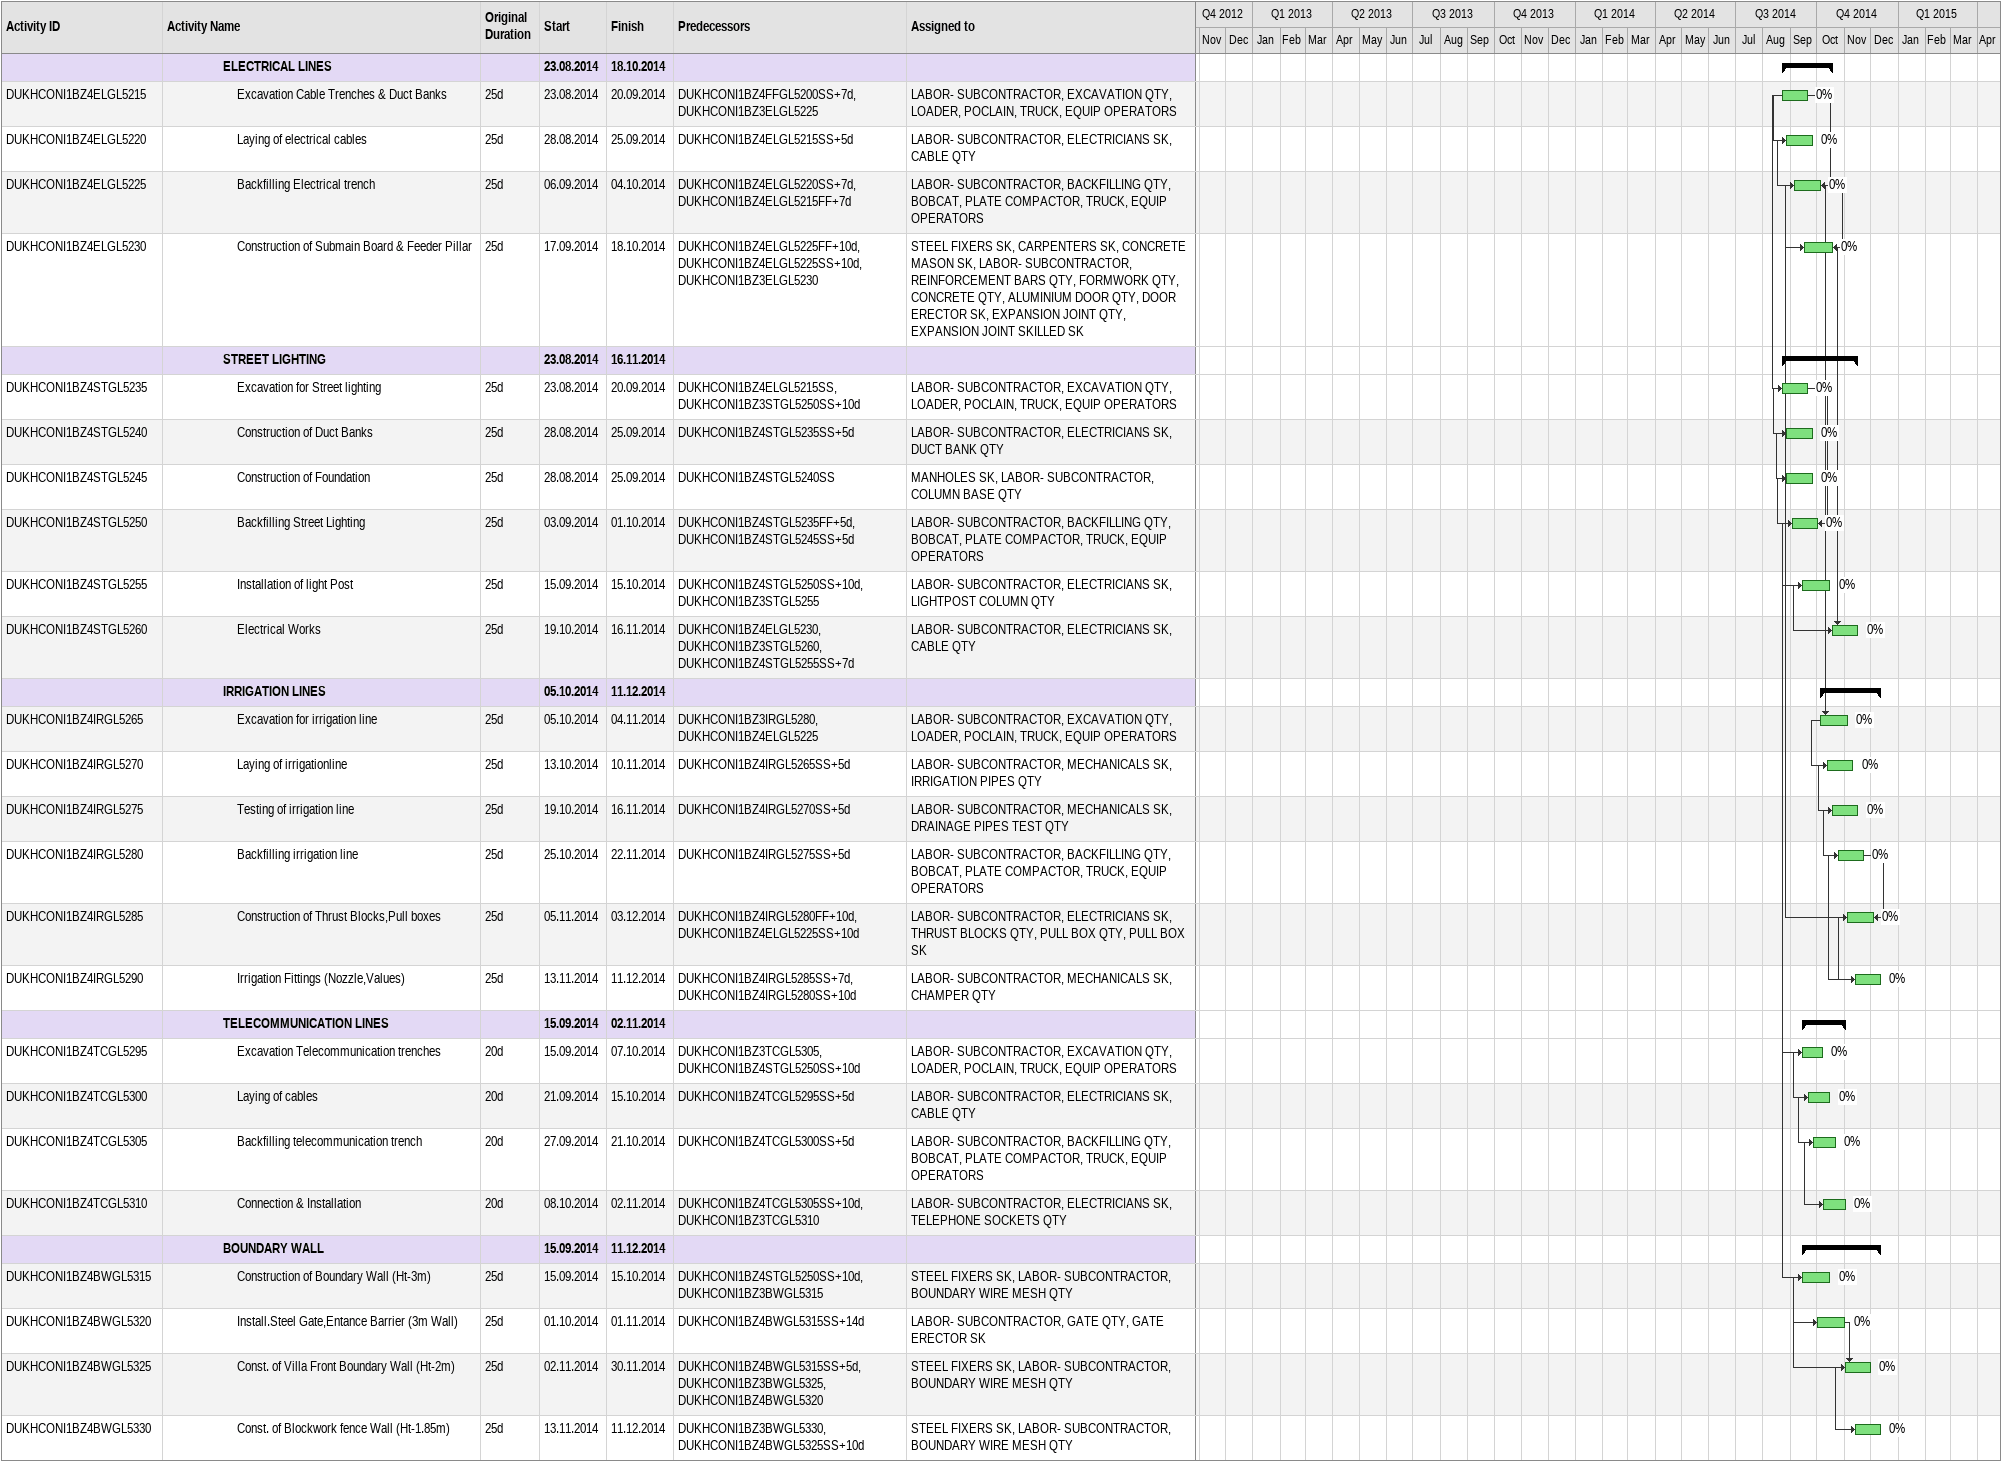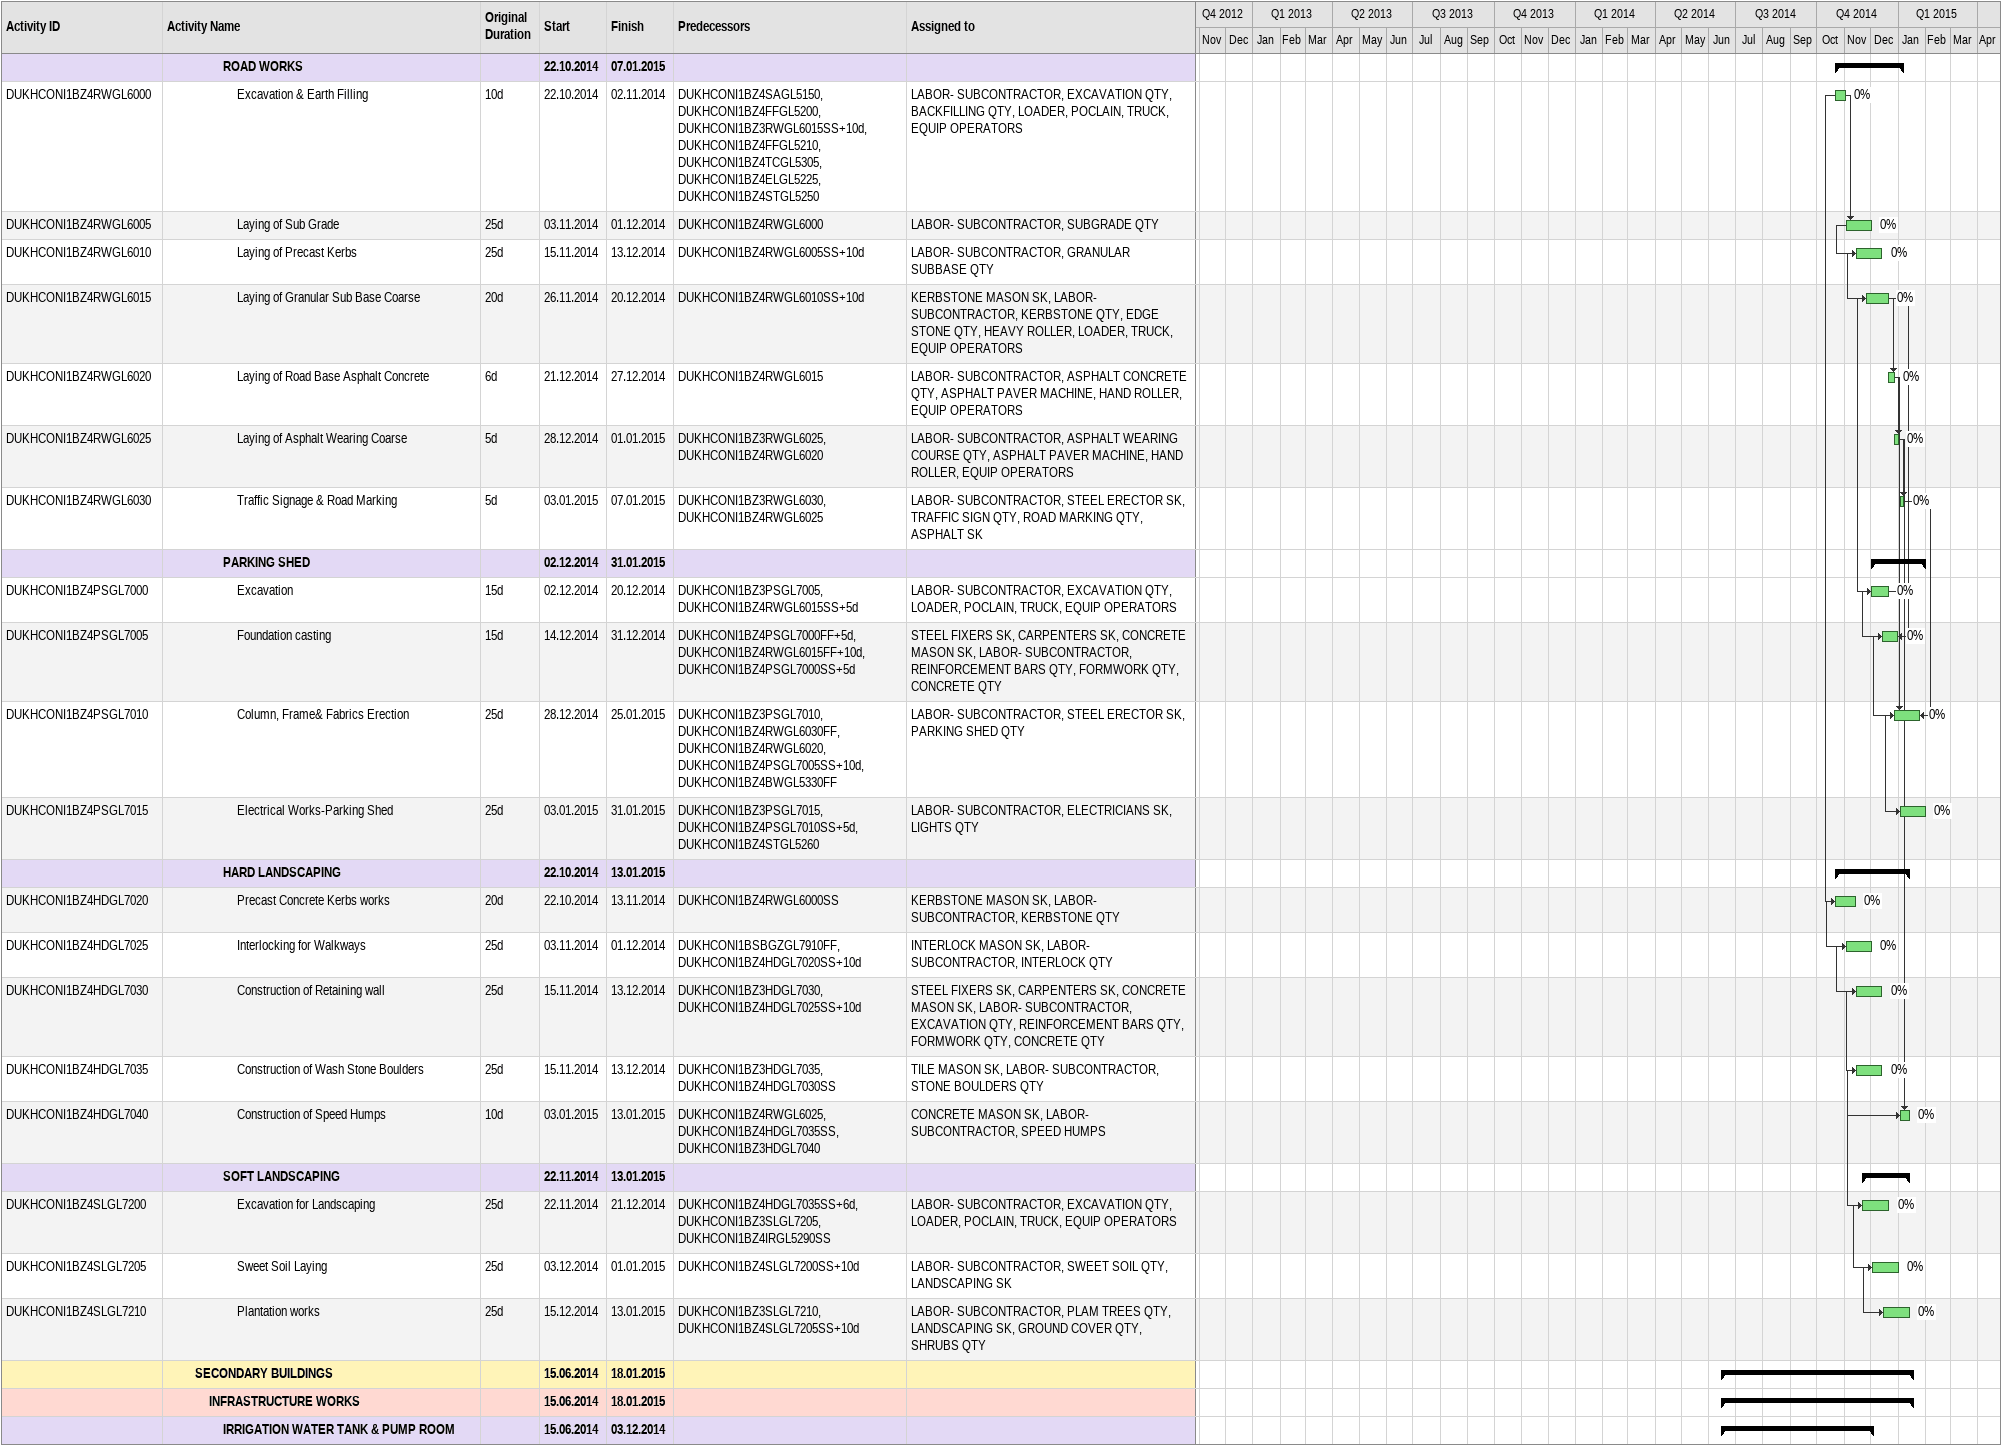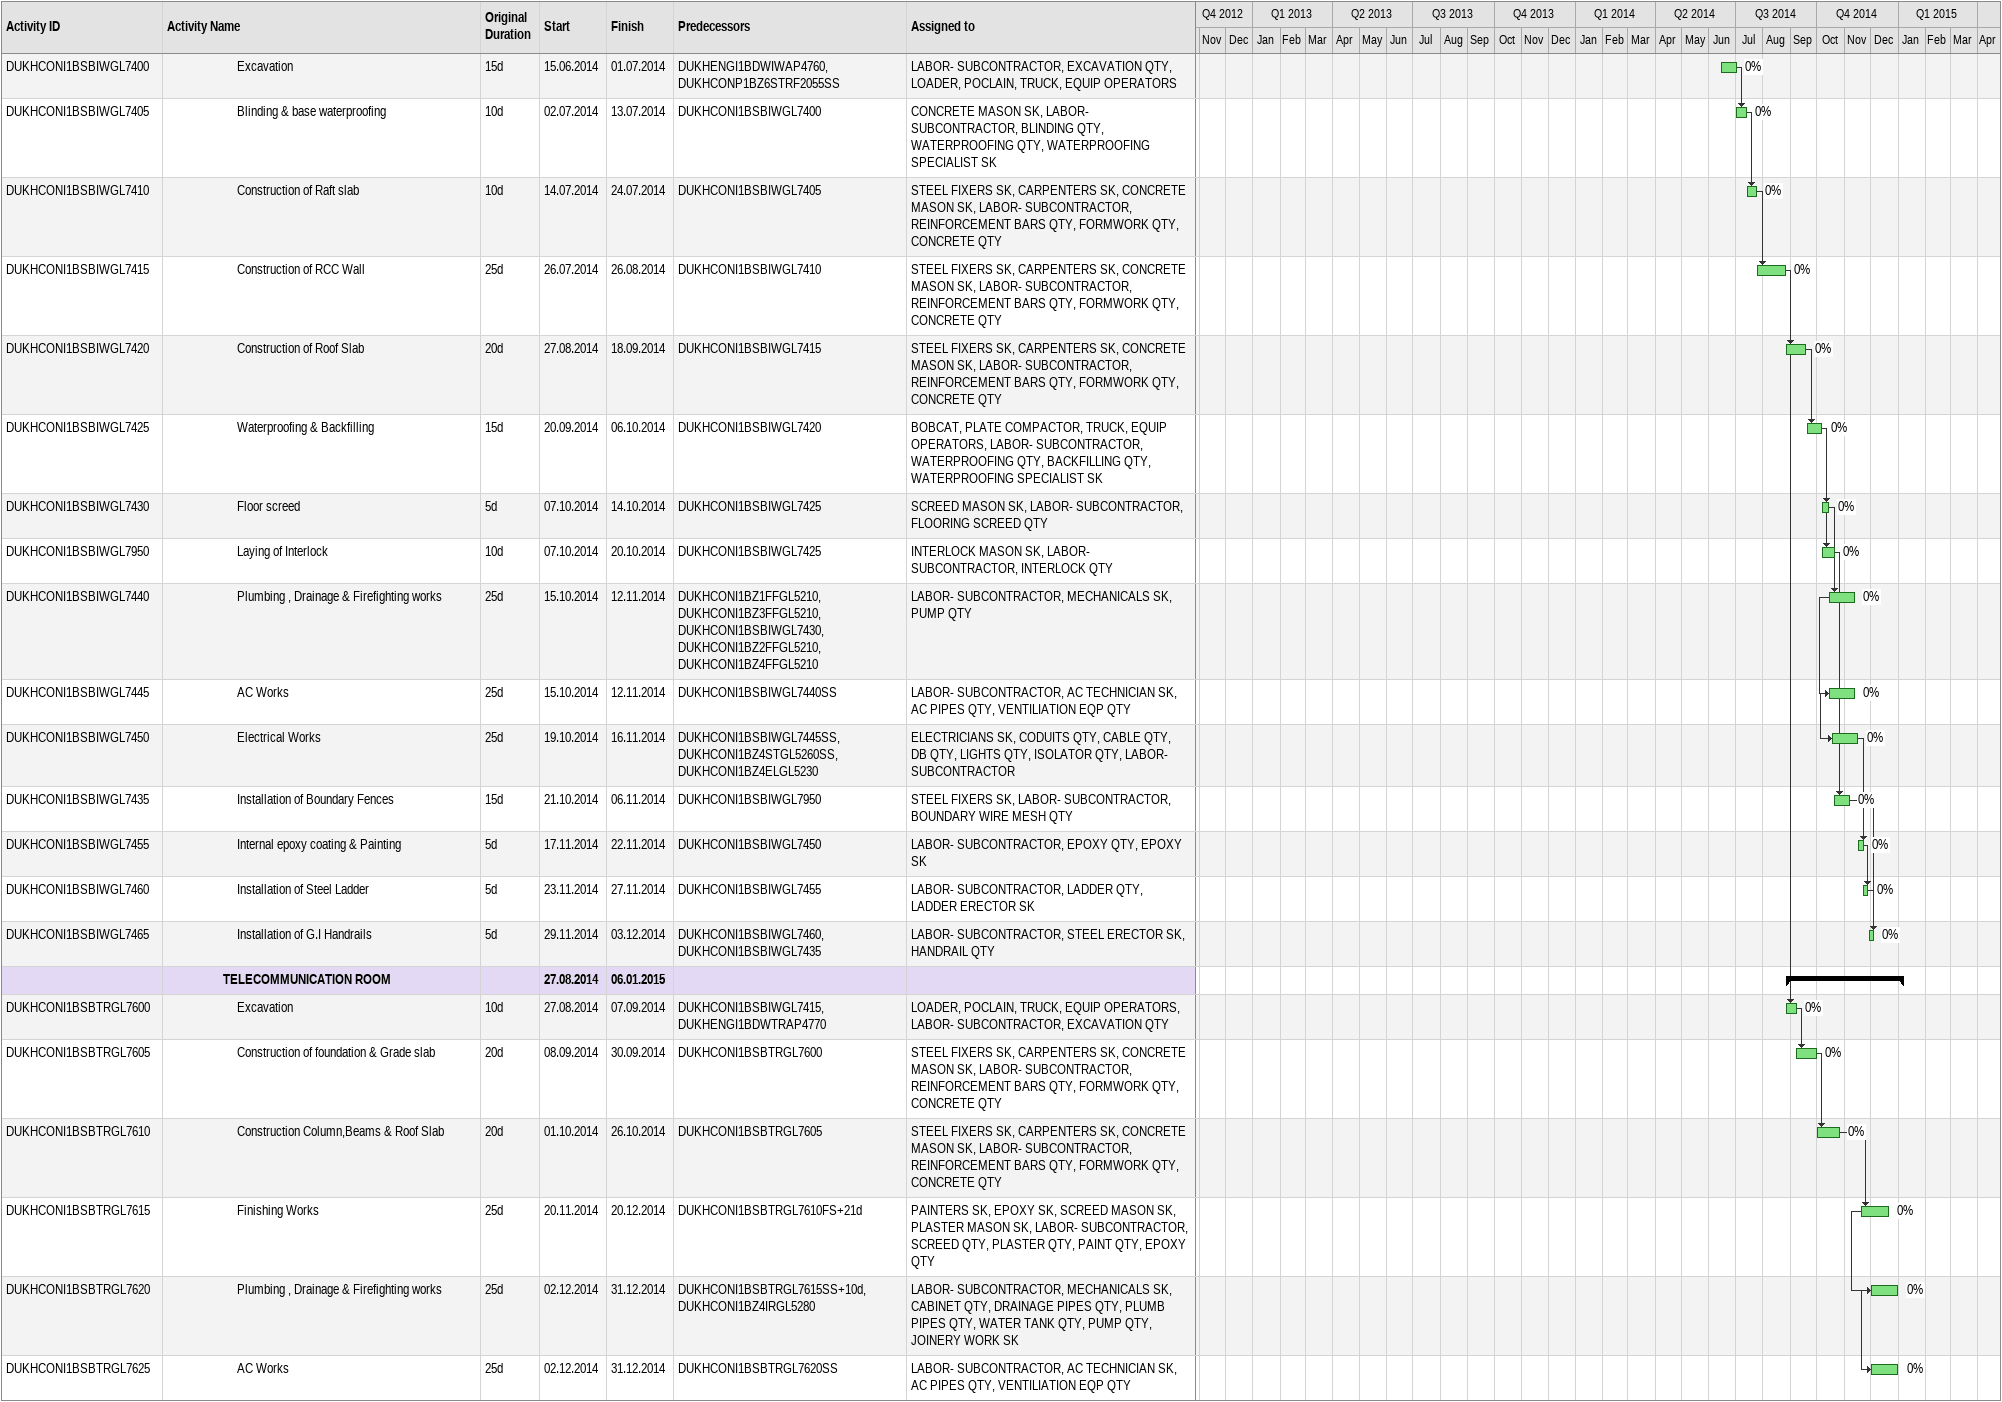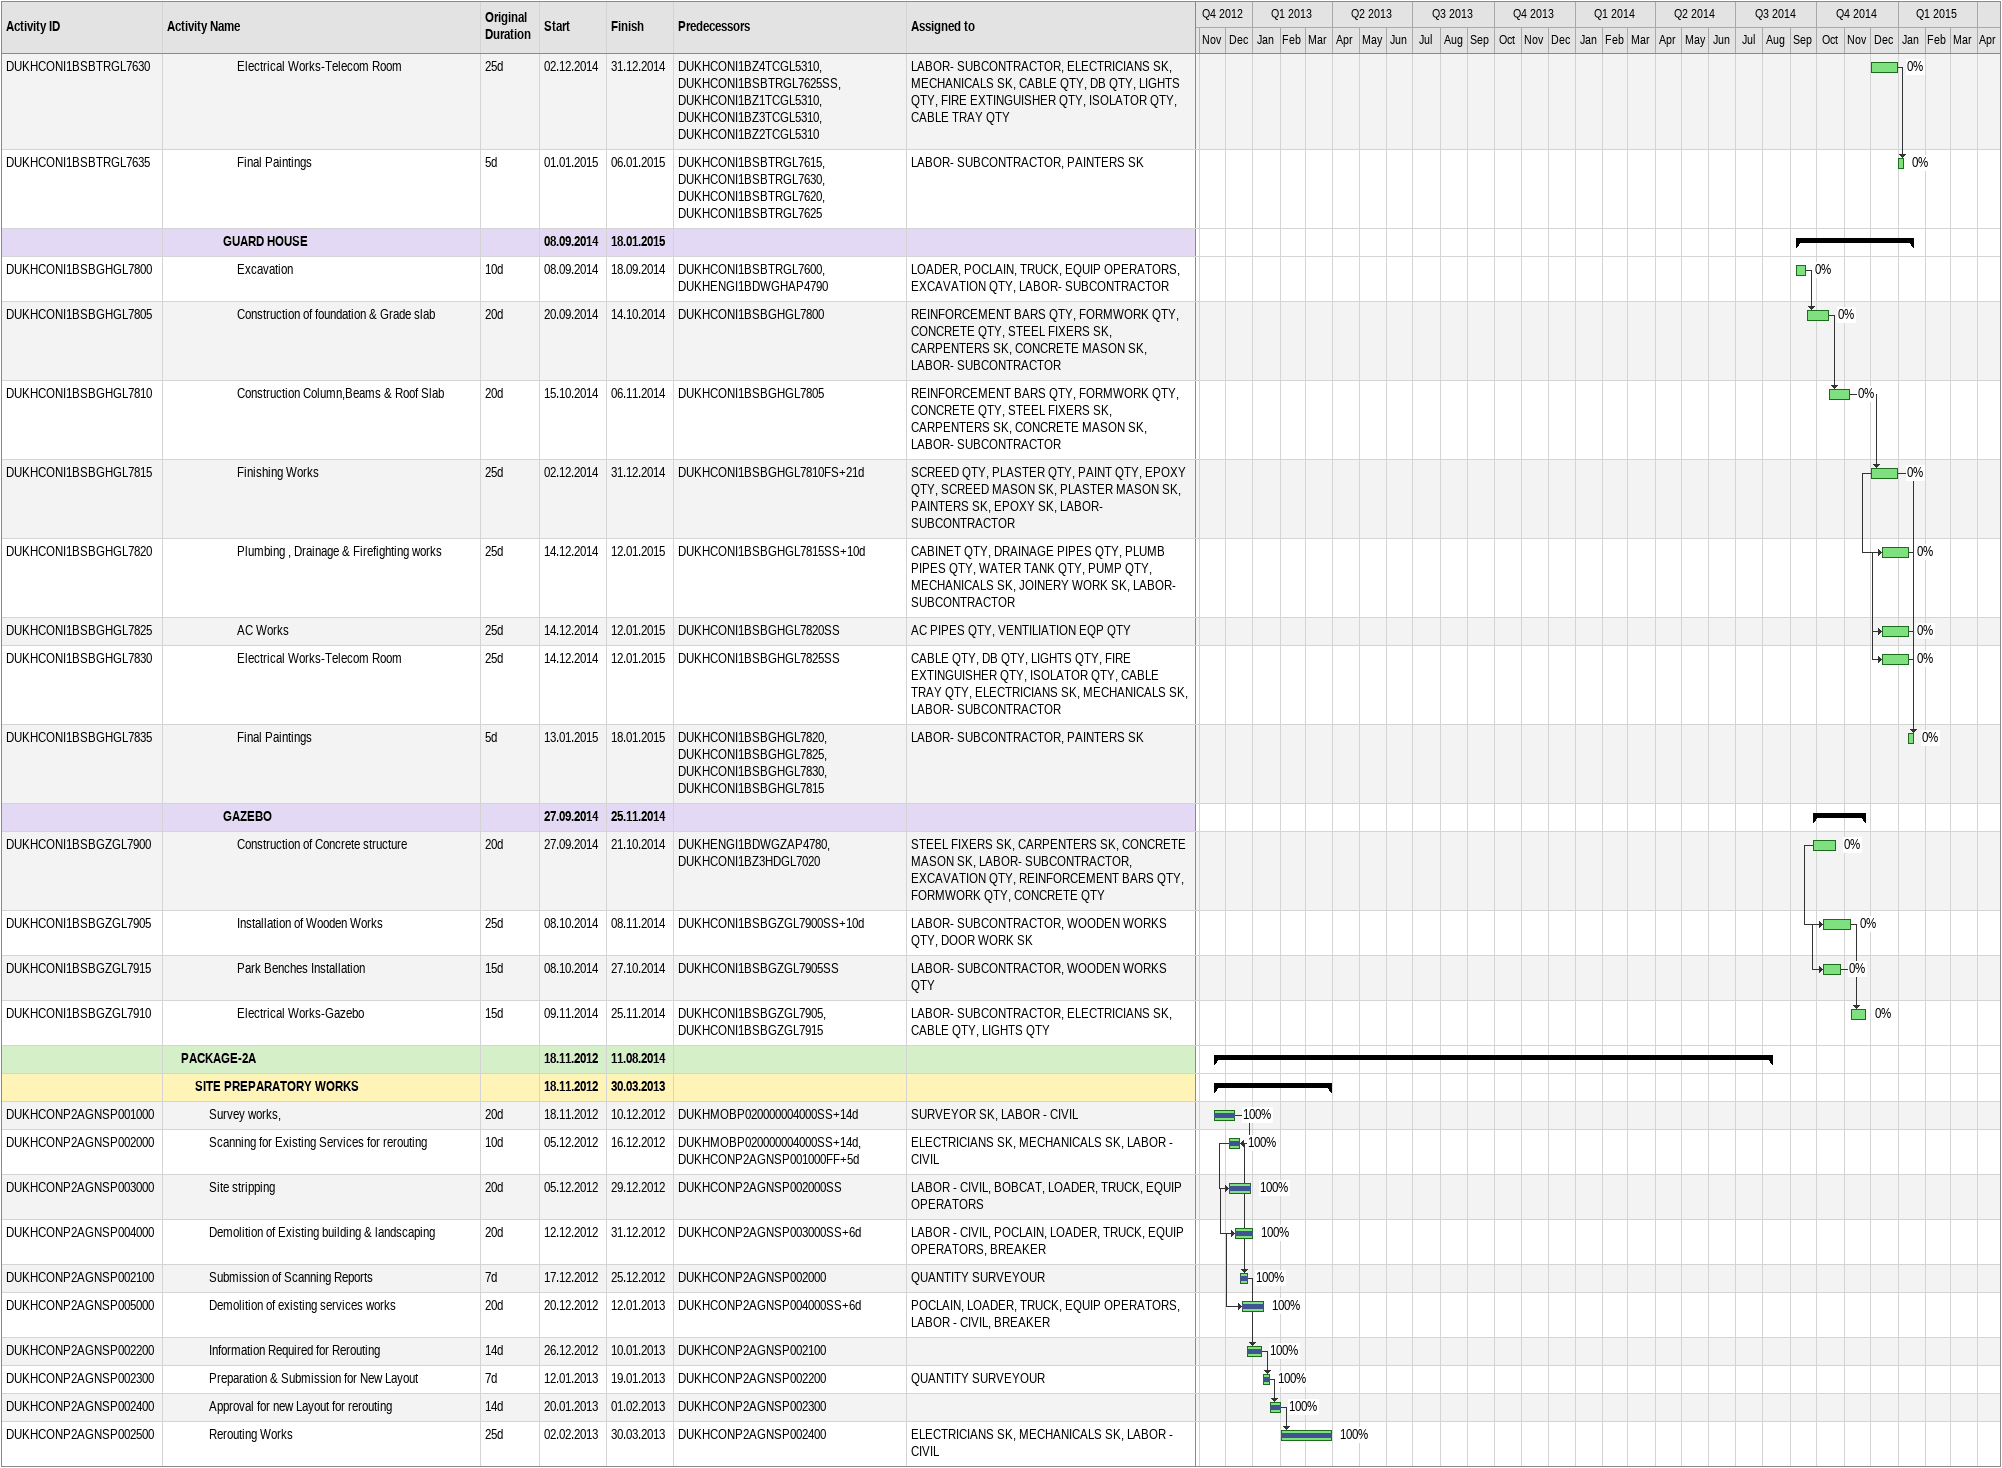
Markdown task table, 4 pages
| ID | Level | Task | Original duration | Start | Finish | Predecessors | Resources | % complete |
|---|---|---|---|---|---|---|---|---|
|  | 5 | **ELECTRICAL LINES** |  | 2014-08-23 | 2014-10-18 |  |  |  |
| DUKHCONI1BZ4ELGL5215 | 6 | Excavation Cable Trenches & Duct Banks | 25d | 2014-08-23 | 2014-09-20 | DUKHCONI1BZ4FFGL5200SS+7d, DUKHCONI1BZ3ELGL5225 | LABOR- SUBCONTRACTOR, EXCAVATION QTY, LOADER, POCLAIN, TRUCK, EQUIP OPERATORS | 0 |
| DUKHCONI1BZ4ELGL5220 | 6 | Laying of electrical cables | 25d | 2014-08-28 | 2014-09-25 | DUKHCONI1BZ4ELGL5215SS+5d | LABOR- SUBCONTRACTOR, ELECTRICIANS SK, CABLE QTY | 0 |
| DUKHCONI1BZ4ELGL5225 | 6 | Backfilling Electrical trench | 25d | 2014-09-06 | 2014-10-04 | DUKHCONI1BZ4ELGL5220SS+7d, DUKHCONI1BZ4ELGL5215FF+7d | LABOR- SUBCONTRACTOR, BACKFILLING QTY, BOBCAT, PLATE COMPACTOR, TRUCK, EQUIP OPERATORS | 0 |
| DUKHCONI1BZ4ELGL5230 | 6 | Construction of Submain Board & Feeder Pillar | 25d | 2014-09-17 | 2014-10-18 | DUKHCONI1BZ4ELGL5225FF+10d, DUKHCONI1BZ4ELGL5225SS+10d, DUKHCONI1BZ3ELGL5230 | STEEL FIXERS SK, CARPENTERS SK, CONCRETE MASON SK, LABOR- SUBCONTRACTOR, REINFORCEMENT BARS QTY, FORMWORK QTY, CONCRETE QTY, ALUMINIUM DOOR QTY, DOOR ERECTOR SK, EXPANSION JOINT QTY, EXPANSION JOINT SKILLED SK | 0 |
|  | 5 | **STREET LIGHTING** |  | 2014-08-23 | 2014-11-16 |  |  |  |
| DUKHCONI1BZ4STGL5235 | 6 | Excavation for Street lighting | 25d | 2014-08-23 | 2014-09-20 | DUKHCONI1BZ4ELGL5215SS, DUKHCONI1BZ3STGL5250SS+10d | LABOR- SUBCONTRACTOR, EXCAVATION QTY, LOADER, POCLAIN, TRUCK, EQUIP OPERATORS | 0 |
| DUKHCONI1BZ4STGL5240 | 6 | Construction of Duct Banks | 25d | 2014-08-28 | 2014-09-25 | DUKHCONI1BZ4STGL5235SS+5d | LABOR- SUBCONTRACTOR, ELECTRICIANS SK, DUCT BANK QTY | 0 |
| DUKHCONI1BZ4STGL5245 | 6 | Construction of Foundation | 25d | 2014-08-28 | 2014-09-25 | DUKHCONI1BZ4STGL5240SS | MANHOLES SK, LABOR- SUBCONTRACTOR, COLUMN BASE QTY | 0 |
| DUKHCONI1BZ4STGL5250 | 6 | Backfilling Street Lighting | 25d | 2014-09-03 | 2014-10-01 | DUKHCONI1BZ4STGL5235FF+5d, DUKHCONI1BZ4STGL5245SS+5d | LABOR- SUBCONTRACTOR, BACKFILLING QTY, BOBCAT, PLATE COMPACTOR, TRUCK, EQUIP OPERATORS | 0 |
| DUKHCONI1BZ4STGL5255 | 6 | Installation of light Post | 25d | 2014-09-15 | 2014-10-15 | DUKHCONI1BZ4STGL5250SS+10d, DUKHCONI1BZ3STGL5255 | LABOR- SUBCONTRACTOR, ELECTRICIANS SK, LIGHTPOST COLUMN QTY | 0 |
| DUKHCONI1BZ4STGL5260 | 6 | Electrical Works | 25d | 2014-10-19 | 2014-11-16 | DUKHCONI1BZ4ELGL5230, DUKHCONI1BZ3STGL5260, DUKHCONI1BZ4STGL5255SS+7d | LABOR- SUBCONTRACTOR, ELECTRICIANS SK, CABLE QTY | 0 |
|  | 5 | **IRRIGATION LINES** |  | 2014-10-05 | 2014-12-11 |  |  |  |
| DUKHCONI1BZ4IRGL5265 | 6 | Excavation for irrigation line | 25d | 2014-10-05 | 2014-11-04 | DUKHCONI1BZ3IRGL5280, DUKHCONI1BZ4ELGL5225 | LABOR- SUBCONTRACTOR, EXCAVATION QTY, LOADER, POCLAIN, TRUCK, EQUIP OPERATORS | 0 |
| DUKHCONI1BZ4IRGL5270 | 6 | Laying of irrigationline | 25d | 2014-10-13 | 2014-11-10 | DUKHCONI1BZ4IRGL5265SS+5d | LABOR- SUBCONTRACTOR, MECHANICALS SK, IRRIGATION PIPES QTY | 0 |
| DUKHCONI1BZ4IRGL5275 | 6 | Testing of irrigation line | 25d | 2014-10-19 | 2014-11-16 | DUKHCONI1BZ4IRGL5270SS+5d | LABOR- SUBCONTRACTOR, MECHANICALS SK, DRAINAGE PIPES TEST QTY | 0 |
| DUKHCONI1BZ4IRGL5280 | 6 | Backfilling irrigation line | 25d | 2014-10-25 | 2014-11-22 | DUKHCONI1BZ4IRGL5275SS+5d | LABOR- SUBCONTRACTOR, BACKFILLING QTY, BOBCAT, PLATE COMPACTOR, TRUCK, EQUIP OPERATORS | 0 |
| DUKHCONI1BZ4IRGL5285 | 6 | Construction of Thrust Blocks,Pull boxes | 25d | 2014-11-05 | 2014-12-03 | DUKHCONI1BZ4IRGL5280FF+10d, DUKHCONI1BZ4ELGL5225SS+10d | LABOR- SUBCONTRACTOR, ELECTRICIANS SK, THRUST BLOCKS QTY, PULL BOX QTY, PULL BOX SK | 0 |
| DUKHCONI1BZ4IRGL5290 | 6 | Irrigation Fittings (Nozzle,Values) | 25d | 2014-11-13 | 2014-12-11 | DUKHCONI1BZ4IRGL5285SS+7d, DUKHCONI1BZ4IRGL5280SS+10d | LABOR- SUBCONTRACTOR, MECHANICALS SK, CHAMPER QTY | 0 |
|  | 5 | **TELECOMMUNICATION LINES** |  | 2014-09-15 | 2014-11-02 |  |  |  |
| DUKHCONI1BZ4TCGL5295 | 6 | Excavation Telecommunication trenches | 20d | 2014-09-15 | 2014-10-07 | DUKHCONI1BZ3TCGL5305, DUKHCONI1BZ4STGL5250SS+10d | LABOR- SUBCONTRACTOR, EXCAVATION QTY, LOADER, POCLAIN, TRUCK, EQUIP OPERATORS | 0 |
| DUKHCONI1BZ4TCGL5300 | 6 | Laying of cables | 20d | 2014-09-21 | 2014-10-15 | DUKHCONI1BZ4TCGL5295SS+5d | LABOR- SUBCONTRACTOR, ELECTRICIANS SK, CABLE QTY | 0 |
| DUKHCONI1BZ4TCGL5305 | 6 | Backfilling telecommunication trench | 20d | 2014-09-27 | 2014-10-21 | DUKHCONI1BZ4TCGL5300SS+5d | LABOR- SUBCONTRACTOR, BACKFILLING QTY, BOBCAT, PLATE COMPACTOR, TRUCK, EQUIP OPERATORS | 0 |
| DUKHCONI1BZ4TCGL5310 | 6 | Connection & Installation | 20d | 2014-10-08 | 2014-11-02 | DUKHCONI1BZ4TCGL5305SS+10d, DUKHCONI1BZ3TCGL5310 | LABOR- SUBCONTRACTOR, ELECTRICIANS SK, TELEPHONE SOCKETS QTY | 0 |
|  | 5 | **BOUNDARY WALL** |  | 2014-09-15 | 2014-12-11 |  |  |  |
| DUKHCONI1BZ4BWGL5315 | 6 | Construction of Boundary Wall (Ht-3m) | 25d | 2014-09-15 | 2014-10-15 | DUKHCONI1BZ4STGL5250SS+10d, DUKHCONI1BZ3BWGL5315 | STEEL FIXERS SK, LABOR- SUBCONTRACTOR, BOUNDARY WIRE MESH QTY | 0 |
| DUKHCONI1BZ4BWGL5320 | 6 | Install.Steel Gate,Entance Barrier (3m Wall) | 25d | 2014-10-01 | 2014-11-01 | DUKHCONI1BZ4BWGL5315SS+14d | LABOR- SUBCONTRACTOR, GATE QTY, GATE ERECTOR SK | 0 |
| DUKHCONI1BZ4BWGL5325 | 6 | Const. of Villa Front Boundary Wall (Ht-2m) | 25d | 2014-11-02 | 2014-11-30 | DUKHCONI1BZ4BWGL5315SS+5d, DUKHCONI1BZ3BWGL5325, DUKHCONI1BZ4BWGL5320 | STEEL FIXERS SK, LABOR- SUBCONTRACTOR, BOUNDARY WIRE MESH QTY | 0 |
| DUKHCONI1BZ4BWGL5330 | 6 | Const. of Blockwork fence Wall (Ht-1.85m) | 25d | 2014-11-13 | 2014-12-11 | DUKHCONI1BZ3BWGL5330, DUKHCONI1BZ4BWGL5325SS+10d | STEEL FIXERS SK, LABOR- SUBCONTRACTOR, BOUNDARY WIRE MESH QTY | 0 |
|  | 5 | **ROAD WORKS** |  | 2014-10-22 | 2015-01-07 |  |  |  |
| DUKHCONI1BZ4RWGL6000 | 6 | Excavation & Earth Filling | 10d | 2014-10-22 | 2014-11-02 | DUKHCONI1BZ4SAGL5150, DUKHCONI1BZ4FFGL5200, DUKHCONI1BZ3RWGL6015SS+10d, DUKHCONI1BZ4FFGL5210, DUKHCONI1BZ4TCGL5305, DUKHCONI1BZ4ELGL5225, DUKHCONI1BZ4STGL5250 | LABOR- SUBCONTRACTOR, EXCAVATION QTY, BACKFILLING QTY, LOADER, POCLAIN, TRUCK, EQUIP OPERATORS | 0 |
| DUKHCONI1BZ4RWGL6005 | 6 | Laying of Sub Grade | 25d | 2014-11-03 | 2014-12-01 | DUKHCONI1BZ4RWGL6000 | LABOR- SUBCONTRACTOR, SUBGRADE QTY | 0 |
| DUKHCONI1BZ4RWGL6010 | 6 | Laying of Precast Kerbs | 25d | 2014-11-15 | 2014-12-13 | DUKHCONI1BZ4RWGL6005SS+10d | LABOR- SUBCONTRACTOR, GRANULAR SUBBASE QTY | 0 |
| DUKHCONI1BZ4RWGL6015 | 6 | Laying of Granular Sub Base Coarse | 20d | 2014-11-26 | 2014-12-20 | DUKHCONI1BZ4RWGL6010SS+10d | KERBSTONE MASON SK, LABOR- SUBCONTRACTOR, KERBSTONE QTY, EDGE STONE QTY, HEAVY ROLLER, LOADER, TRUCK, EQUIP OPERATORS | 0 |
| DUKHCONI1BZ4RWGL6020 | 6 | Laying of Road Base Asphalt Concrete | 6d | 2014-12-21 | 2014-12-27 | DUKHCONI1BZ4RWGL6015 | LABOR- SUBCONTRACTOR, ASPHALT CONCRETE QTY, ASPHALT PAVER MACHINE, HAND ROLLER, EQUIP OPERATORS | 0 |
| DUKHCONI1BZ4RWGL6025 | 6 | Laying of Asphalt Wearing Coarse | 5d | 2014-12-28 | 2015-01-01 | DUKHCONI1BZ3RWGL6025, DUKHCONI1BZ4RWGL6020 | LABOR- SUBCONTRACTOR, ASPHALT WEARING COURSE QTY, ASPHALT PAVER MACHINE, HAND ROLLER, EQUIP OPERATORS | 0 |
| DUKHCONI1BZ4RWGL6030 | 6 | Traffic Signage & Road Marking | 5d | 2015-01-03 | 2015-01-07 | DUKHCONI1BZ3RWGL6030, DUKHCONI1BZ4RWGL6025 | LABOR- SUBCONTRACTOR, STEEL ERECTOR SK, TRAFFIC SIGN QTY, ROAD MARKING QTY, ASPHALT SK | 0 |
|  | 5 | **PARKING SHED** |  | 2014-12-02 | 2015-01-31 |  |  |  |
| DUKHCONI1BZ4PSGL7000 | 6 | Excavation | 15d | 2014-12-02 | 2014-12-20 | DUKHCONI1BZ3PSGL7005, DUKHCONI1BZ4RWGL6015SS+5d | LABOR- SUBCONTRACTOR, EXCAVATION QTY, LOADER, POCLAIN, TRUCK, EQUIP OPERATORS | 0 |
| DUKHCONI1BZ4PSGL7005 | 6 | Foundation casting | 15d | 2014-12-14 | 2014-12-31 | DUKHCONI1BZ4PSGL7000FF+5d, DUKHCONI1BZ4RWGL6015FF+10d, DUKHCONI1BZ4PSGL7000SS+5d | STEEL FIXERS SK, CARPENTERS SK, CONCRETE MASON SK, LABOR- SUBCONTRACTOR, REINFORCEMENT BARS QTY, FORMWORK QTY, CONCRETE QTY | 0 |
| DUKHCONI1BZ4PSGL7010 | 6 | Column, Frame& Fabrics Erection | 25d | 2014-12-28 | 2015-01-25 | DUKHCONI1BZ3PSGL7010, DUKHCONI1BZ4RWGL6030FF, DUKHCONI1BZ4RWGL6020, DUKHCONI1BZ4PSGL7005SS+10d, DUKHCONI1BZ4BWGL5330FF | LABOR- SUBCONTRACTOR, STEEL ERECTOR SK, PARKING SHED QTY | 0 |
| DUKHCONI1BZ4PSGL7015 | 6 | Electrical Works-Parking Shed | 25d | 2015-01-03 | 2015-01-31 | DUKHCONI1BZ3PSGL7015, DUKHCONI1BZ4PSGL7010SS+5d, DUKHCONI1BZ4STGL5260 | LABOR- SUBCONTRACTOR, ELECTRICIANS SK, LIGHTS QTY | 0 |
|  | 5 | **HARD LANDSCAPING** |  | 2014-10-22 | 2015-01-13 |  |  |  |
| DUKHCONI1BZ4HDGL7020 | 6 | Precast Concrete Kerbs works | 20d | 2014-10-22 | 2014-11-13 | DUKHCONI1BZ4RWGL6000SS | KERBSTONE MASON SK, LABOR- SUBCONTRACTOR, KERBSTONE QTY | 0 |
| DUKHCONI1BZ4HDGL7025 | 6 | Interlocking for Walkways | 25d | 2014-11-03 | 2014-12-01 | DUKHCONI1BSBGZGL7910FF, DUKHCONI1BZ4HDGL7020SS+10d | INTERLOCK MASON SK, LABOR- SUBCONTRACTOR, INTERLOCK QTY | 0 |
| DUKHCONI1BZ4HDGL7030 | 6 | Construction of Retaining wall | 25d | 2014-11-15 | 2014-12-13 | DUKHCONI1BZ3HDGL7030, DUKHCONI1BZ4HDGL7025SS+10d | STEEL FIXERS SK, CARPENTERS SK, CONCRETE MASON SK, LABOR- SUBCONTRACTOR, EXCAVATION QTY, REINFORCEMENT BARS QTY, FORMWORK QTY, CONCRETE QTY | 0 |
| DUKHCONI1BZ4HDGL7035 | 6 | Construction of Wash Stone Boulders | 25d | 2014-11-15 | 2014-12-13 | DUKHCONI1BZ3HDGL7035, DUKHCONI1BZ4HDGL7030SS | TILE MASON SK, LABOR- SUBCONTRACTOR, STONE BOULDERS QTY | 0 |
| DUKHCONI1BZ4HDGL7040 | 6 | Construction of Speed Humps | 10d | 2015-01-03 | 2015-01-13 | DUKHCONI1BZ4RWGL6025, DUKHCONI1BZ4HDGL7035SS, DUKHCONI1BZ3HDGL7040 | CONCRETE MASON SK, LABOR- SUBCONTRACTOR, SPEED HUMPS | 0 |
|  | 5 | **SOFT LANDSCAPING** |  | 2014-11-22 | 2015-01-13 |  |  |  |
| DUKHCONI1BZ4SLGL7200 | 6 | Excavation for Landscaping | 25d | 2014-11-22 | 2014-12-21 | DUKHCONI1BZ4HDGL7035SS+6d, DUKHCONI1BZ3SLGL7205, DUKHCONI1BZ4IRGL5290SS | LABOR- SUBCONTRACTOR, EXCAVATION QTY, LOADER, POCLAIN, TRUCK, EQUIP OPERATORS | 0 |
| DUKHCONI1BZ4SLGL7205 | 6 | Sweet Soil Laying | 25d | 2014-12-03 | 2015-01-01 | DUKHCONI1BZ4SLGL7200SS+10d | LABOR- SUBCONTRACTOR, SWEET SOIL QTY, LANDSCAPING SK | 0 |
| DUKHCONI1BZ4SLGL7210 | 6 | Plantation works | 25d | 2014-12-15 | 2015-01-13 | DUKHCONI1BZ3SLGL7210, DUKHCONI1BZ4SLGL7205SS+10d | LABOR- SUBCONTRACTOR, PLAM TREES QTY, LANDSCAPING SK, GROUND COVER QTY, SHRUBS QTY | 0 |
|  | 3 | **SECONDARY BUILDINGS** |  | 2014-06-15 | 2015-01-18 |  |  |  |
|  | 4 | **INFRASTRUCTURE WORKS** |  | 2014-06-15 | 2015-01-18 |  |  |  |
|  | 5 | **IRRIGATION WATER TANK & PUMP ROOM** |  | 2014-06-15 | 2014-12-03 |  |  |  |
| DUKHCONI1BSBIWGL7400 | 6 | Excavation | 15d | 2014-06-15 | 2014-07-01 | DUKHENGI1BDWIWAP4760, DUKHCONP1BZ6STRF2055SS | LABOR- SUBCONTRACTOR, EXCAVATION QTY, LOADER, POCLAIN, TRUCK, EQUIP OPERATORS | 0 |
| DUKHCONI1BSBIWGL7405 | 6 | Blinding & base waterproofing | 10d | 2014-07-02 | 2014-07-13 | DUKHCONI1BSBIWGL7400 | CONCRETE MASON SK, LABOR- SUBCONTRACTOR, BLINDING QTY, WATERPROOFING QTY, WATERPROOFING SPECIALIST SK | 0 |
| DUKHCONI1BSBIWGL7410 | 6 | Construction of Raft slab | 10d | 2014-07-14 | 2014-07-24 | DUKHCONI1BSBIWGL7405 | STEEL FIXERS SK, CARPENTERS SK, CONCRETE MASON SK, LABOR- SUBCONTRACTOR, REINFORCEMENT BARS QTY, FORMWORK QTY, CONCRETE QTY | 0 |
| DUKHCONI1BSBIWGL7415 | 6 | Construction of RCC Wall | 25d | 2014-07-26 | 2014-08-26 | DUKHCONI1BSBIWGL7410 | STEEL FIXERS SK, CARPENTERS SK, CONCRETE MASON SK, LABOR- SUBCONTRACTOR, REINFORCEMENT BARS QTY, FORMWORK QTY, CONCRETE QTY | 0 |
| DUKHCONI1BSBIWGL7420 | 6 | Construction of Roof Slab | 20d | 2014-08-27 | 2014-09-18 | DUKHCONI1BSBIWGL7415 | STEEL FIXERS SK, CARPENTERS SK, CONCRETE MASON SK, LABOR- SUBCONTRACTOR, REINFORCEMENT BARS QTY, FORMWORK QTY, CONCRETE QTY | 0 |
| DUKHCONI1BSBIWGL7425 | 6 | Waterproofing & Backfilling | 15d | 2014-09-20 | 2014-10-06 | DUKHCONI1BSBIWGL7420 | BOBCAT, PLATE COMPACTOR, TRUCK, EQUIP OPERATORS, LABOR- SUBCONTRACTOR, WATERPROOFING QTY, BACKFILLING QTY, WATERPROOFING SPECIALIST SK | 0 |
| DUKHCONI1BSBIWGL7430 | 6 | Floor screed | 5d | 2014-10-07 | 2014-10-14 | DUKHCONI1BSBIWGL7425 | SCREED MASON SK, LABOR- SUBCONTRACTOR, FLOORING SCREED QTY | 0 |
| DUKHCONI1BSBIWGL7950 | 6 | Laying of Interlock | 10d | 2014-10-07 | 2014-10-20 | DUKHCONI1BSBIWGL7425 | INTERLOCK MASON SK, LABOR- SUBCONTRACTOR, INTERLOCK QTY | 0 |
| DUKHCONI1BSBIWGL7440 | 6 | Plumbing , Drainage & Firefighting works | 25d | 2014-10-15 | 2014-11-12 | DUKHCONI1BZ1FFGL5210, DUKHCONI1BZ3FFGL5210, DUKHCONI1BSBIWGL7430, DUKHCONI1BZ2FFGL5210, DUKHCONI1BZ4FFGL5210 | LABOR- SUBCONTRACTOR, MECHANICALS SK, PUMP QTY | 0 |
| DUKHCONI1BSBIWGL7445 | 6 | AC Works | 25d | 2014-10-15 | 2014-11-12 | DUKHCONI1BSBIWGL7440SS | LABOR- SUBCONTRACTOR, AC TECHNICIAN SK, AC PIPES QTY, VENTILIATION EQP QTY | 0 |
| DUKHCONI1BSBIWGL7450 | 6 | Electrical Works | 25d | 2014-10-19 | 2014-11-16 | DUKHCONI1BSBIWGL7445SS, DUKHCONI1BZ4STGL5260SS, DUKHCONI1BZ4ELGL5230 | ELECTRICIANS SK, CODUITS QTY, CABLE QTY, DB QTY, LIGHTS QTY, ISOLATOR QTY, LABOR- SUBCONTRACTOR | 0 |
| DUKHCONI1BSBIWGL7435 | 6 | Installation of Boundary Fences | 15d | 2014-10-21 | 2014-11-06 | DUKHCONI1BSBIWGL7950 | STEEL FIXERS SK, LABOR- SUBCONTRACTOR, BOUNDARY WIRE MESH QTY | 0 |
| DUKHCONI1BSBIWGL7455 | 6 | Internal epoxy coating & Painting | 5d | 2014-11-17 | 2014-11-22 | DUKHCONI1BSBIWGL7450 | LABOR- SUBCONTRACTOR, EPOXY QTY, EPOXY SK | 0 |
| DUKHCONI1BSBIWGL7460 | 6 | Installation of Steel Ladder | 5d | 2014-11-23 | 2014-11-27 | DUKHCONI1BSBIWGL7455 | LABOR- SUBCONTRACTOR, LADDER QTY, LADDER ERECTOR SK | 0 |
| DUKHCONI1BSBIWGL7465 | 6 | Installation of G.I Handrails | 5d | 2014-11-29 | 2014-12-03 | DUKHCONI1BSBIWGL7460, DUKHCONI1BSBIWGL7435 | LABOR- SUBCONTRACTOR, STEEL ERECTOR SK, HANDRAIL QTY | 0 |
|  | 5 | **TELECOMMUNICATION ROOM** |  | 2014-08-27 | 2015-01-06 |  |  |  |
| DUKHCONI1BSBTRGL7600 | 6 | Excavation | 10d | 2014-08-27 | 2014-09-07 | DUKHCONI1BSBIWGL7415, DUKHENGI1BDWTRAP4770 | LOADER, POCLAIN, TRUCK, EQUIP OPERATORS, LABOR- SUBCONTRACTOR, EXCAVATION QTY | 0 |
| DUKHCONI1BSBTRGL7605 | 6 | Construction of foundation & Grade slab | 20d | 2014-09-08 | 2014-09-30 | DUKHCONI1BSBTRGL7600 | STEEL FIXERS SK, CARPENTERS SK, CONCRETE MASON SK, LABOR- SUBCONTRACTOR, REINFORCEMENT BARS QTY, FORMWORK QTY, CONCRETE QTY | 0 |
| DUKHCONI1BSBTRGL7610 | 6 | Construction Column,Beams & Roof Slab | 20d | 2014-10-01 | 2014-10-26 | DUKHCONI1BSBTRGL7605 | STEEL FIXERS SK, CARPENTERS SK, CONCRETE MASON SK, LABOR- SUBCONTRACTOR, REINFORCEMENT BARS QTY, FORMWORK QTY, CONCRETE QTY | 0 |
| DUKHCONI1BSBTRGL7615 | 6 | Finishing Works | 25d | 2014-11-20 | 2014-12-20 | DUKHCONI1BSBTRGL7610FS+21d | PAINTERS SK, EPOXY SK, SCREED MASON SK, PLASTER MASON SK, LABOR- SUBCONTRACTOR, SCREED QTY, PLASTER QTY, PAINT QTY, EPOXY QTY | 0 |
| DUKHCONI1BSBTRGL7620 | 6 | Plumbing , Drainage & Firefighting works | 25d | 2014-12-02 | 2014-12-31 | DUKHCONI1BSBTRGL7615SS+10d, DUKHCONI1BZ4IRGL5280 | LABOR- SUBCONTRACTOR, MECHANICALS SK, CABINET QTY, DRAINAGE PIPES QTY, PLUMB PIPES QTY, WATER TANK QTY, PUMP QTY, JOINERY WORK SK | 0 |
| DUKHCONI1BSBTRGL7625 | 6 | AC Works | 25d | 2014-12-02 | 2014-12-31 | DUKHCONI1BSBTRGL7620SS | LABOR- SUBCONTRACTOR, AC TECHNICIAN SK, AC PIPES QTY, VENTILIATION EQP QTY | 0 |
| DUKHCONI1BSBTRGL7630 | 6 | Electrical Works-Telecom Room | 25d | 2014-12-02 | 2014-12-31 | DUKHCONI1BZ4TCGL5310, DUKHCONI1BSBTRGL7625SS, DUKHCONI1BZ1TCGL5310, DUKHCONI1BZ3TCGL5310, DUKHCONI1BZ2TCGL5310 | LABOR- SUBCONTRACTOR, ELECTRICIANS SK, MECHANICALS SK, CABLE QTY, DB QTY, LIGHTS QTY, FIRE EXTINGUISHER QTY, ISOLATOR QTY, CABLE TRAY QTY | 0 |
| DUKHCONI1BSBTRGL7635 | 6 | Final Paintings | 5d | 2015-01-01 | 2015-01-06 | DUKHCONI1BSBTRGL7615, DUKHCONI1BSBTRGL7630, DUKHCONI1BSBTRGL7620, DUKHCONI1BSBTRGL7625 | LABOR- SUBCONTRACTOR, PAINTERS SK | 0 |
|  | 5 | **GUARD HOUSE** |  | 2014-09-08 | 2015-01-18 |  |  |  |
| DUKHCONI1BSBGHGL7800 | 6 | Excavation | 10d | 2014-09-08 | 2014-09-18 | DUKHCONI1BSBTRGL7600, DUKHENGI1BDWGHAP4790 | LOADER, POCLAIN, TRUCK, EQUIP OPERATORS, EXCAVATION QTY, LABOR- SUBCONTRACTOR | 0 |
| DUKHCONI1BSBGHGL7805 | 6 | Construction of foundation & Grade slab | 20d | 2014-09-20 | 2014-10-14 | DUKHCONI1BSBGHGL7800 | REINFORCEMENT BARS QTY, FORMWORK QTY, CONCRETE QTY, STEEL FIXERS SK, CARPENTERS SK, CONCRETE MASON SK, LABOR- SUBCONTRACTOR | 0 |
| DUKHCONI1BSBGHGL7810 | 6 | Construction Column,Beams & Roof Slab | 20d | 2014-10-15 | 2014-11-06 | DUKHCONI1BSBGHGL7805 | REINFORCEMENT BARS QTY, FORMWORK QTY, CONCRETE QTY, STEEL FIXERS SK, CARPENTERS SK, CONCRETE MASON SK, LABOR- SUBCONTRACTOR | 0 |
| DUKHCONI1BSBGHGL7815 | 6 | Finishing Works | 25d | 2014-12-02 | 2014-12-31 | DUKHCONI1BSBGHGL7810FS+21d | SCREED QTY, PLASTER QTY, PAINT QTY, EPOXY QTY, SCREED MASON SK, PLASTER MASON SK, PAINTERS SK, EPOXY SK, LABOR- SUBCONTRACTOR | 0 |
| DUKHCONI1BSBGHGL7820 | 6 | Plumbing , Drainage & Firefighting works | 25d | 2014-12-14 | 2015-01-12 | DUKHCONI1BSBGHGL7815SS+10d | CABINET QTY, DRAINAGE PIPES QTY, PLUMB PIPES QTY, WATER TANK QTY, PUMP QTY, MECHANICALS SK, JOINERY WORK SK, LABOR- SUBCONTRACTOR | 0 |
| DUKHCONI1BSBGHGL7825 | 6 | AC Works | 25d | 2014-12-14 | 2015-01-12 | DUKHCONI1BSBGHGL7820SS | AC PIPES QTY, VENTILIATION EQP QTY | 0 |
| DUKHCONI1BSBGHGL7830 | 6 | Electrical Works-Telecom Room | 25d | 2014-12-14 | 2015-01-12 | DUKHCONI1BSBGHGL7825SS | CABLE QTY, DB QTY, LIGHTS QTY, FIRE EXTINGUISHER QTY, ISOLATOR QTY, CABLE TRAY QTY, ELECTRICIANS SK, MECHANICALS SK, LABOR- SUBCONTRACTOR | 0 |
| DUKHCONI1BSBGHGL7835 | 6 | Final Paintings | 5d | 2015-01-13 | 2015-01-18 | DUKHCONI1BSBGHGL7820, DUKHCONI1BSBGHGL7825, DUKHCONI1BSBGHGL7830, DUKHCONI1BSBGHGL7815 | LABOR- SUBCONTRACTOR, PAINTERS SK | 0 |
|  | 5 | **GAZEBO** |  | 2014-09-27 | 2014-11-25 |  |  |  |
| DUKHCONI1BSBGZGL7900 | 6 | Construction of Concrete structure | 20d | 2014-09-27 | 2014-10-21 | DUKHENGI1BDWGZAP4780, DUKHCONI1BZ3HDGL7020 | STEEL FIXERS SK, CARPENTERS SK, CONCRETE MASON SK, LABOR- SUBCONTRACTOR, EXCAVATION QTY, REINFORCEMENT BARS QTY, FORMWORK QTY, CONCRETE QTY | 0 |
| DUKHCONI1BSBGZGL7905 | 6 | Installation of Wooden Works | 25d | 2014-10-08 | 2014-11-08 | DUKHCONI1BSBGZGL7900SS+10d | LABOR- SUBCONTRACTOR, WOODEN WORKS QTY, DOOR WORK SK | 0 |
| DUKHCONI1BSBGZGL7915 | 6 | Park Benches Installation | 15d | 2014-10-08 | 2014-10-27 | DUKHCONI1BSBGZGL7905SS | LABOR- SUBCONTRACTOR, WOODEN WORKS QTY | 0 |
| DUKHCONI1BSBGZGL7910 | 6 | Electrical Works-Gazebo | 15d | 2014-11-09 | 2014-11-25 | DUKHCONI1BSBGZGL7905, DUKHCONI1BSBGZGL7915 | LABOR- SUBCONTRACTOR, ELECTRICIANS SK, CABLE QTY, LIGHTS QTY | 0 |
|  | 2 | **PACKAGE-2A** |  | 2012-11-18 | 2014-08-11 |  |  |  |
|  | 3 | **SITE PREPARATORY WORKS** |  | 2012-11-18 | 2013-03-30 |  |  |  |
| DUKHCONP2AGNSP001000 | 4 | Survey works, | 20d | 2012-11-18 | 2012-12-10 | DUKHMOBP020000004000SS+14d | SURVEYOR SK, LABOR - CIVIL | 100 |
| DUKHCONP2AGNSP002000 | 4 | Scanning for Existing Services for rerouting | 10d | 2012-12-05 | 2012-12-16 | DUKHMOBP020000004000SS+14d, DUKHCONP2AGNSP001000FF+5d | ELECTRICIANS SK, MECHANICALS SK, LABOR - CIVIL | 100 |
| DUKHCONP2AGNSP003000 | 4 | Site stripping | 20d | 2012-12-05 | 2012-12-29 | DUKHCONP2AGNSP002000SS | LABOR - CIVIL, BOBCAT, LOADER, TRUCK, EQUIP OPERATORS | 100 |
| DUKHCONP2AGNSP004000 | 4 | Demolition of Existing building & landscaping | 20d | 2012-12-12 | 2012-12-31 | DUKHCONP2AGNSP003000SS+6d | LABOR - CIVIL, POCLAIN, LOADER, TRUCK, EQUIP OPERATORS, BREAKER | 100 |
| DUKHCONP2AGNSP002100 | 4 | Submission of Scanning Reports | 7d | 2012-12-17 | 2012-12-25 | DUKHCONP2AGNSP002000 | QUANTITY SURVEYOUR | 100 |
| DUKHCONP2AGNSP005000 | 4 | Demolition of existing services works | 20d | 2012-12-20 | 2013-01-12 | DUKHCONP2AGNSP004000SS+6d | POCLAIN, LOADER, TRUCK, EQUIP OPERATORS, LABOR - CIVIL, BREAKER | 100 |
| DUKHCONP2AGNSP002200 | 4 | Information Required for Rerouting | 14d | 2012-12-26 | 2013-01-10 | DUKHCONP2AGNSP002100 |  | 100 |
| DUKHCONP2AGNSP002300 | 4 | Preparation & Submission for New Layout | 7d | 2013-01-12 | 2013-01-19 | DUKHCONP2AGNSP002200 | QUANTITY SURVEYOUR | 100 |
| DUKHCONP2AGNSP002400 | 4 | Approval for new Layout for rerouting | 14d | 2013-01-20 | 2013-02-01 | DUKHCONP2AGNSP002300 |  | 100 |
| DUKHCONP2AGNSP002500 | 4 | Rerouting Works | 25d | 2013-02-02 | 2013-03-30 | DUKHCONP2AGNSP002400 | ELECTRICIANS SK, MECHANICALS SK, LABOR - CIVIL | 100 |
